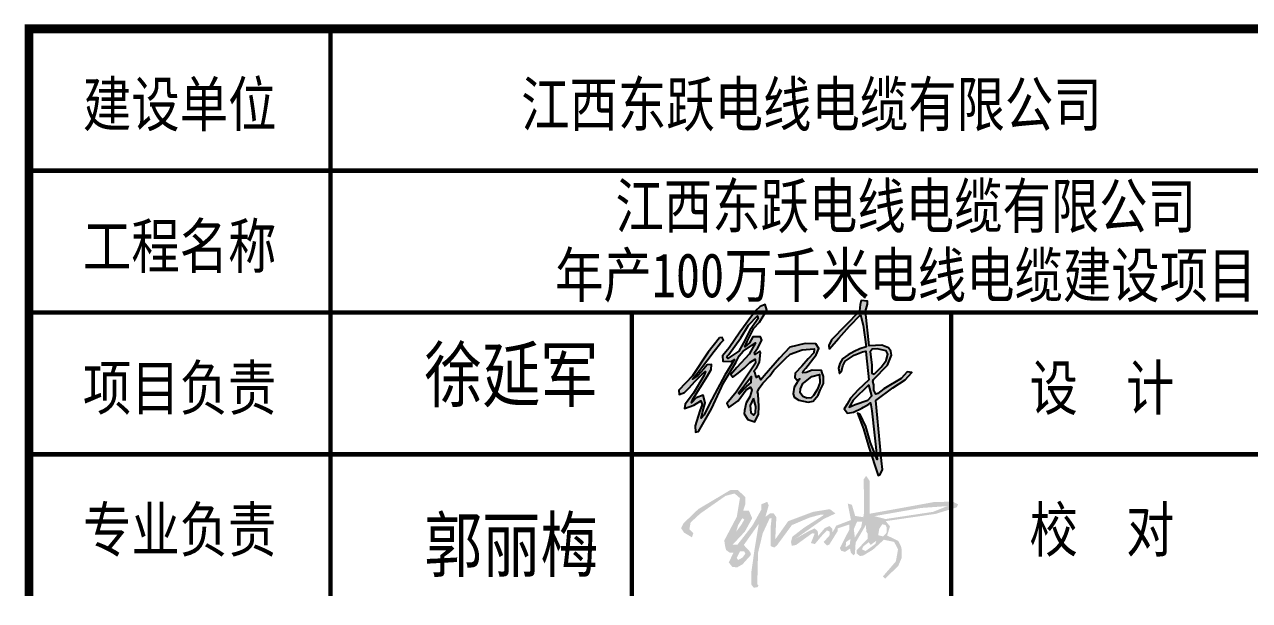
# Model space of a CAD drawing. Extents: x 7651907 to 8255021, y -2490714 to -1144618.
# Drawn here: x 7926246 to 7934880, y -1434138 to -1430076 of the extents above; entities that cross this region are included whole.
import ezdxf
from ezdxf.enums import TextEntityAlignment as Align

# ---------------------------------------------------------------- set-up
doc = ezdxf.new("R2010")
doc.units = 0
doc.header["$LTSCALE"] = 1000
doc.layers.get('0').update_dxf_attribs({"linetype": 'CONTINUOUS'})
for name, color, linetype in [('0_0_0', 3, 'CONTINUOUS'), ('图框', 4, 'CONTINUOUS'), ('图框文字', 7, 'CONTINUOUS')]:
    doc.layers.add(name, color=color, linetype=linetype)
doc.styles.add('宋体', font='', dxfattribs={"width": 0.8})
doc.styles.get('宋体').set_extended_font_data('SimSun')

# ---------------------------------------------------------------- blocks, each defined once
blk = doc.blocks.new('新块265985658514')
at = {"layer": '0_0_0'}
h = blk.add_hatch(color=256, dxfattribs=at)
h.paths.add_polyline_path([(90588.5, 35278), (90611.8, 35312.4), (90681.5, 35380.2), (90709.1, 35405.9), (90778.2, 35431.6), (90849.7, 35437.7), (90847.3, 35414.4), (90814.3, 35379.6), (90776.3, 35335), (90738.4, 35295.2), (90736, 35268.3), (90748.8, 35253.7), (90765.9, 35261.6), (90748.8, 35239.6), (90731.7, 35211.5), (90726.8, 35173.6), (90731.1, 35153.4), (90759.2, 35136.3), (90814.9, 35123.9), (90844.3, 35129.4), (90872.4, 35164.9), (90884.6, 35193.6), (90904.8, 35233.9), (90904.2, 35274.9), (90896.2, 35296.3), (90892.6, 35309.7), (90836.9, 35312.2), (90803.3, 35298.7), (90782.5, 35295.7), (90784.3, 35306.7), (90799.6, 35324.4), (90862, 35401.8), (90876.7, 35439.1), (90858.3, 35466), (90795.9, 35469), (90707.3, 35448.2), (90646.1, 35382.8), (90554.9, 35279.3), (90535.9, 35256.1), (90523.7, 35278.1), (90509.6, 35268.3), (90503.5, 35294.6), (90494.9, 35305.6), (90511.4, 35323.9), (90527.9, 35359.4), (90534.7, 35415), (90530.4, 35424.2), (90501, 35404.6), (90498.6, 35415), (90518.2, 35444.3), (90541.9, 35488.6), (90534, 35508.8), (90489.3, 35507.6), (90469.7, 35472.7), (90442.2, 35450.1), (90457.5, 35484.3), (90496, 35558.3), (90527.8, 35594.4), (90570.7, 35665.3), (90560.9, 35698.3), (90532.1, 35686.1), (90503.4, 35657.9), (90449.6, 35586.4), (90412.9, 35536.3), (90349.9, 35444), (90310.7, 35396.9), (90312.6, 35364.5), (90359.7, 35363.3), (90381.7, 35375.5), (90324.8, 35283.4), (90282.3, 35202.4), (90233.3, 35110.9), (90202.5, 35048.7), (90185.8, 35030.8), (90194.5, 35063.7), (90208.8, 35120.1), (90198.4, 35165.8), (90157.1, 35149), (90129.4, 35119.8), (90136.2, 35142.2), (90223.6, 35279), (90245.2, 35316.8), (90246.4, 35345.1), (90221.8, 35343.9), (90200.7, 35319.8), (90166.4, 35280.8), (90134.5, 35259.1), (90176.6, 35310.8), (90261.3, 35423.3), (90299.1, 35469.9), (90316.5, 35489), (90309.2, 35504.3), (90293, 35503), (90227.1, 35417.3), (90135.8, 35279.5), (90055.5, 35194.4), (90056.9, 35168.8), (90087.3, 35181.3), (90113.6, 35206.9), (90150.3, 35247.7), (90192.5, 35289.2), (90211.9, 35305.1), (90202.2, 35278.8), (90141.3, 35177.1), (90092.1, 35111.9), (90088.7, 35087), (90142.6, 35107.1), (90183.5, 35131.3), (90192.5, 35109.8), (90177.9, 35072.5), (90150.9, 34985.3), (90151.6, 34947.3), (90171, 34950.8), (90245.8, 35085.6), (90317, 35237.8), (90389.1, 35357.7), (90409.2, 35397.2), (90432.1, 35423.4), (90505.4, 35472.6), (90467.4, 35405.5), (90396.1, 35328), (90360.8, 35286.5), (90371.2, 35271.3), (90403.7, 35294.1), (90439, 35324.5), (90471.5, 35356.4), (90503.3, 35377.1), (90504, 35353.6), (90390.5, 35182.7), (90335.9, 35116.8), (90348.3, 35091.9), (90403.7, 35132.1), (90450.8, 35195.7), (90475.7, 35213), (90484, 35194.3), (90470.8, 35154.9), (90450.8, 35120.3), (90440.4, 35076), (90439, 35054.6), (90459.1, 35022.8), (90501.3, 35008.2), (90523.4, 35053.2), (90524.8, 35099.5), (90520.7, 35170.1), (90515.8, 35184.6), (90526.9, 35206.8), (90548.3, 35235.1)])
h.paths.add_polyline_path([(90478.6, 35239.6), (90454, 35217.6), (90410.7, 35173.8), (90409.3, 35172.4), (90404.1, 35177.6), (90430.4, 35208), (90480.6, 35275)], flags=16)
h.paths.add_polyline_path([(90493.3, 35147.1), (90506.3, 35098), (90504.3, 35062.9), (90493.3, 35047.8), (90478.2, 35061.2), (90474.4, 35104.7)], flags=16)
h.paths.add_polyline_path([(90342.9, 35380.2), (90335.7, 35385.6), (90342.7, 35398.7), (90347.3, 35403.8), (90418.6, 35501.9), (90462.9, 35575.8), (90517.4, 35632.1), (90520.4, 35616.1), (90473.6, 35549.9), (90434, 35472.5), (90407.4, 35424.6)], flags=16)
h.paths.add_polyline_path([(90770.1, 35202.6), (90783.1, 35233.9), (90788.1, 35238), (90835.6, 35274.7), (90881.4, 35286.1), (90883, 35237.4), (90869.1, 35200.4), (90844.7, 35162.8), (90831.1, 35150.2), (90807.1, 35147), (90783.1, 35157.4), (90767.9, 35178.3)], flags=16)
h = blk.add_hatch(color=256, dxfattribs=at)
h.paths.add_polyline_path([(91018.2, 35337.3), (91030.9, 35365.4), (91084, 35400.6), (91134, 35418.9), (91153.7, 35424.5), (91155.8, 35402), (91170.6, 35255.3), (91107.9, 35196.9), (91062.2, 35147), (91042.3, 35112.2), (91026.4, 35083.9), (91045.8, 35060), (91080.1, 35066), (91128.9, 35087.8), (91139.8, 35093.8), (91171.2, 35112.7), (91181.1, 35119.7), (91187.6, 35072.4), (91219.9, 34786.4), (91180.6, 34884.8), (91153.8, 34980.2), (91120.5, 35051.8), (91104.5, 35060.3), (91138.9, 34967.7), (91170.2, 34858.8), (91224.5, 34693.7), (91237.4, 34698.7), (91249.8, 34727.5), (91244.8, 34778.3), (91236.9, 34864.3), (91211.5, 35134), (91310.6, 35207.9), (91384.2, 35256.1), (91422.5, 35298.4), (91395.1, 35301.9), (91361.3, 35263.6), (91258.4, 35202.5), (91223.5, 35175.1), (91212.6, 35170.6), (91199.7, 35194.5), (91200.7, 35225.8), (91193.7, 35244.7), (91198.7, 35256.6), (91280.2, 35342.1), (91304.5, 35400.9), (91299.1, 35422.8), (91286.6, 35444.2), (91247.8, 35459.6), (91172.2, 35454.6), (91151.3, 35658.2), (91161.8, 35699.5), (91163.3, 35717.4), (91125.4, 35720.8), (91119, 35697.5), (91115, 35659.2), (90951.8, 35489.5), (90935, 35457.6), (90937, 35436.3), (90994.2, 35500.6), (91056.4, 35571.3), (91121.4, 35637.8), (91136.4, 35576.3), (91154.3, 35449.2), (91117.5, 35436.6), (91083.7, 35421.9), (91048.5, 35402.5), (91016.5, 35379.3), (90999.6, 35351.4), (90993.2, 35323.6), (90999.2, 35293), (91010.1, 35303.5)])
h.paths.add_polyline_path([(91178.8, 35419.7), (91190.9, 35436.4), (91218.5, 35438), (91272.5, 35425.2), (91282.9, 35406.5), (91272.8, 35368.5), (91243.3, 35330.4), (91202.1, 35288.9), (91188.9, 35294.3), (91187.4, 35343.6)], flags=16)
h.paths.add_polyline_path([(91170.3, 35226.5), (91187.6, 35162.1), (91164.3, 35135.3), (91089.9, 35110.7), (91055.3, 35095.6), (91079.1, 35136.2)], flags=16)
for points in [[(90293, 35503), (90227.1, 35417.3), (90135.8, 35279.5), (90055.5, 35194.4), (90056.9, 35168.8), (90087.3, 35181.3), (90113.6, 35206.9), (90150.3, 35247.7), (90192.5, 35289.2), (90211.9, 35305.1), (90202.2, 35278.8), (90141.3, 35177.1), (90092.1, 35111.9), (90088.7, 35087), (90142.6, 35107.1), (90183.5, 35131.3), (90192.5, 35109.8), (90177.9, 35072.5), (90150.9, 34985.3), (90151.6, 34947.3), (90171, 34950.8), (90245.8, 35085.6), (90317, 35237.8), (90389.1, 35357.7), (90409.2, 35397.2), (90432.1, 35423.4), (90505.4, 35472.6), (90467.4, 35405.5), (90396.1, 35328), (90360.8, 35286.5), (90371.2, 35271.3), (90403.7, 35294.1), (90439, 35324.5), (90471.5, 35356.4), (90503.3, 35377.1), (90504, 35353.6), (90390.5, 35182.7), (90335.9, 35116.8), (90348.3, 35091.9), (90403.7, 35132.1), (90450.8, 35195.7), (90475.7, 35213), (90484, 35194.3), (90470.8, 35154.9), (90450.8, 35120.3), (90440.4, 35076), (90439, 35054.6), (90459.1, 35022.8), (90501.3, 35008.2), (90523.4, 35053.2), (90524.8, 35099.5), (90520.7, 35170.1), (90515.8, 35184.6), (90526.9, 35206.8), (90548.3, 35235.1), (90588.5, 35278), (90611.8, 35312.4), (90681.5, 35380.2), (90709.1, 35405.9), (90778.2, 35431.6), (90849.7, 35437.7), (90847.3, 35414.4), (90814.3, 35379.6), (90776.3, 35335), (90738.4, 35295.2), (90736, 35268.3), (90748.8, 35253.7), (90765.9, 35261.6), (90748.8, 35239.6), (90731.7, 35211.5), (90726.8, 35173.6), (90731.1, 35153.4), (90759.2, 35136.3), (90814.9, 35123.9), (90844.3, 35129.4), (90872.4, 35164.9), (90884.6, 35193.6), (90904.8, 35233.9), (90904.2, 35274.9), (90896.2, 35296.3), (90892.6, 35309.7), (90836.9, 35312.2), (90803.3, 35298.7), (90782.5, 35295.7), (90784.3, 35306.7), (90799.6, 35324.4), (90862, 35401.8), (90876.7, 35439.1), (90858.3, 35466), (90795.9, 35469), (90707.3, 35448.2), (90646.1, 35382.8), (90554.9, 35279.3), (90535.9, 35256.1), (90523.7, 35278.1), (90509.6, 35268.3), (90503.5, 35294.6), (90494.9, 35305.6), (90511.4, 35323.9), (90527.9, 35359.4), (90534.7, 35415), (90530.4, 35424.2), (90501, 35404.6), (90498.6, 35415), (90518.2, 35444.3), (90541.9, 35488.6), (90534, 35508.8), (90489.3, 35507.6), (90469.7, 35472.7), (90442.2, 35450.1), (90457.5, 35484.3), (90496, 35558.3), (90527.8, 35594.4), (90570.7, 35665.3), (90560.9, 35698.3), (90532.1, 35686.1), (90503.4, 35657.9), (90449.6, 35586.4), (90412.9, 35536.3), (90349.9, 35444), (90310.7, 35396.9), (90312.6, 35364.5), (90359.7, 35363.3), (90381.7, 35375.5), (90324.8, 35283.4), (90282.3, 35202.4), (90233.3, 35110.9), (90202.5, 35048.7), (90185.8, 35030.8), (90194.5, 35063.7), (90208.8, 35120.1), (90198.4, 35165.8), (90157.1, 35149), (90129.4, 35119.8), (90136.2, 35142.2), (90223.6, 35279), (90245.2, 35316.8), (90246.4, 35345.1), (90221.8, 35343.9), (90200.7, 35319.8), (90166.4, 35280.8), (90134.5, 35259.1), (90176.6, 35310.8), (90261.3, 35423.3), (90299.1, 35469.9), (90316.5, 35489), (90309.2, 35504.3), (90293, 35503)], [(90937, 35436.3), (90994.2, 35500.6), (91056.4, 35571.3), (91121.4, 35637.8), (91136.4, 35576.3), (91154.3, 35449.2), (91117.5, 35436.6), (91083.7, 35421.9), (91048.5, 35402.5), (91016.5, 35379.3), (90999.6, 35351.4), (90993.2, 35323.6), (90999.2, 35293), (91010.1, 35303.5), (91018.2, 35337.3), (91030.9, 35365.4), (91084, 35400.6), (91134, 35418.9), (91153.7, 35424.5), (91155.8, 35402), (91170.6, 35255.3), (91107.9, 35196.9), (91062.2, 35147), (91042.3, 35112.2), (91026.4, 35083.9), (91045.8, 35060), (91080.1, 35066), (91128.9, 35087.8), (91139.8, 35093.8), (91171.2, 35112.7), (91181.1, 35119.7), (91187.6, 35072.4), (91219.9, 34786.4), (91180.6, 34884.8), (91153.8, 34980.2), (91120.5, 35051.8), (91104.5, 35060.3), (91138.9, 34967.7), (91170.2, 34858.8), (91224.5, 34693.7), (91237.4, 34698.7), (91249.8, 34727.5), (91244.8, 34778.3), (91236.9, 34864.3), (91211.5, 35134), (91310.6, 35207.9), (91384.2, 35256.1), (91422.5, 35298.4), (91395.1, 35301.9), (91361.3, 35263.6), (91258.4, 35202.5), (91223.5, 35175.1), (91212.6, 35170.6), (91199.7, 35194.5), (91200.7, 35225.8), (91193.7, 35244.7), (91198.7, 35256.6), (91280.2, 35342.1), (91304.5, 35400.9), (91299.1, 35422.8), (91286.6, 35444.2), (91247.8, 35459.6), (91172.2, 35454.6), (91151.3, 35658.2), (91161.8, 35699.5), (91163.3, 35717.4), (91125.4, 35720.8), (91119, 35697.5), (91115, 35659.2), (90951.8, 35489.5), (90935, 35457.6), (90937, 35436.3)], [(90347.3, 35403.8), (90418.6, 35501.9), (90462.9, 35575.8), (90517.4, 35632.1), (90520.4, 35616.1), (90473.6, 35549.9), (90434, 35472.5), (90407.4, 35424.6), (90342.9, 35380.2), (90335.7, 35385.6), (90342.7, 35398.7), (90347.3, 35403.8)], [(91202.1, 35288.9), (91243.3, 35330.4), (91272.8, 35368.5), (91282.9, 35406.5), (91272.5, 35425.2), (91218.5, 35438), (91190.9, 35436.4), (91178.8, 35419.7), (91187.4, 35343.6), (91188.9, 35294.3), (91202.1, 35288.9)], [(90410.7, 35173.8), (90454, 35217.6), (90478.6, 35239.6), (90480.6, 35275), (90430.4, 35208), (90404.1, 35177.6), (90409.3, 35172.4), (90410.7, 35173.8)], [(90788.1, 35238), (90835.6, 35274.7), (90881.4, 35286.1), (90883, 35237.4), (90869.1, 35200.4), (90844.7, 35162.8), (90831.1, 35150.2), (90807.1, 35147), (90783.1, 35157.4), (90767.9, 35178.3), (90770.1, 35202.6), (90783.1, 35233.9), (90788.1, 35238)], [(91170.3, 35226.5), (91079.1, 35136.2), (91055.3, 35095.6), (91089.9, 35110.7), (91164.3, 35135.3), (91187.6, 35162.1), (91170.3, 35226.5)], [(90493.3, 35147.1), (90474.4, 35104.7), (90478.2, 35061.2), (90493.3, 35047.8), (90504.3, 35062.9), (90506.3, 35098), (90493.3, 35147.1)]]:
    blk.add_lwpolyline(points, dxfattribs=at)

msp = doc.modelspace()

# ---------------------------------------------------------------- hatches: boundary and pattern name
h = msp.add_hatch(color=256)
h.paths.add_polyline_path([(7932316.3, -1433578.4), (7932667.1, -1433527.4), (7932814.3, -1433482.4), (7932825.9, -1433461.1), (7932789.3, -1433441.1), (7932657.4, -1433443.8), (7932201.9, -1433526.4), (7932201.9, -1433293.9), (7932177.8, -1433259.4), (7932160.4, -1433283.7), (7932163.6, -1433513), (7932157.7, -1433550.8), (7932100.3, -1433541.8), (7932077.5, -1433463.2), (7932047.9, -1433454.9), (7932070.6, -1433570.8), (7931966.1, -1433610.8), (7931941.1, -1433659.2), (7931938.9, -1433632.8), (7931919.5, -1433613), (7931887.1, -1433626.8), (7931839.2, -1433682.9), (7931836.6, -1433649.2), (7931814.6, -1433629.8), (7931776.6, -1433647.5), (7931681.2, -1433701.5), (7931877.6, -1433563.7), (7931961.5, -1433524.2), (7931921.9, -1433494.1), (7931803.1, -1433513.1), (7931628.1, -1433579), (7931537, -1433707.7), (7931544.9, -1433551.3), (7931526.1, -1433523.6), (7931500.4, -1433523.6), (7931467.7, -1433548.4), (7931491, -1433467.4), (7931480.6, -1433442.5), (7931438, -1433460.3), (7931438, -1433498.9), (7931376.6, -1433608.7), (7931271.7, -1433743.3), (7931238, -1433743.3), (7931323.1, -1433652.3), (7931374.6, -1433558.3), (7931350.9, -1433503.8), (7931311.3, -1433503.8), (7931325.1, -1433461.3), (7931327.1, -1433409.8), (7931272.6, -1433358.4), (7931222.2, -1433358.4), (7930994.4, -1433493.9), (7930891.4, -1433592.9), (7930873.6, -1433628.5), (7930895.4, -1433660.2), (7930949.9, -1433692.8), (7930959.8, -1433664.1), (7930932.2, -1433634.9), (7930940.4, -1433588), (7931007.5, -1433526), (7931186.9, -1433400.2), (7931250.6, -1433383.6), (7931288, -1433416.2), (7931265.9, -1433548.3), (7931177.8, -1433715), (7931183.9, -1433756.7), (7931190.7, -1433782.2), (7931217.2, -1433801.5), (7931242.4, -1433801.5), (7931209.4, -1433870.2), (7931234.3, -1433900.8), (7931268.3, -1433904.9), (7931306, -1433883.5), (7931365.6, -1433816.8), (7931361.1, -1433796.4), (7931315.3, -1433746.9), (7931421.1, -1433597.3), (7931392.5, -1433768.5), (7931369, -1433934.3), (7931367.6, -1434025.1), (7931385.6, -1434048.2), (7931413.2, -1434043.8), (7931418.6, -1434031.6), (7931410.5, -1434024.1), (7931415.6, -1433802.1), (7931449, -1433664.3), (7931497.4, -1433559.6), (7931511.3, -1433559.6), (7931504.8, -1433617), (7931504.8, -1433754.4), (7931529.3, -1433764.6), (7931548.7, -1433750), (7931654.2, -1433606.4), (7931777.8, -1433554), (7931855.4, -1433533), (7931879.6, -1433533), (7931869, -1433542.5), (7931739.7, -1433624.9), (7931657, -1433688.8), (7931648.4, -1433725.2), (7931653.3, -1433752.4), (7931683.2, -1433746.9), (7931798.3, -1433663.3), (7931814.3, -1433667.7), (7931788.5, -1433733.3), (7931816.4, -1433740.5), (7931857.5, -1433690.8), (7931901.1, -1433643.9), (7931919.8, -1433652.1), (7931919.8, -1433678.9), (7931878.3, -1433725.5), (7931902.1, -1433750.7), (7931918.4, -1433743.5), (7931977.7, -1433647.6), (7931977.7, -1433629.2), (7932060, -1433602.4), (7932060, -1433636.6), (7931992.3, -1433768.8), (7932001.5, -1433787.2), (7932028.4, -1433795.7), (7932063.8, -1433772.2), (7932070.2, -1433800.4), (7932089, -1433819.8), (7932098.5, -1433810.6), (7932103.6, -1433729.6), (7932175.8, -1433605.5), (7932179.2, -1433653.1), (7932187.7, -1433665), (7932187.7, -1433704.9), (7932110.8, -1433782.4), (7932110.8, -1433805.9), (7932134.6, -1433824.9), (7932158.8, -1433820.2), (7932225.7, -1433779.5), (7932302.4, -1433709.8), (7932374.9, -1433725), (7932402.5, -1433776.8), (7932387.3, -1433862.3), (7932296.2, -1433968), (7932311.4, -1433983.8), (7932403.2, -1433895.5), (7932428.1, -1433838.2), (7932426.7, -1433764.3), (7932404, -1433717.8), (7932325.2, -1433679.9), (7932346, -1433616.4)])
h.paths.add_polyline_path([(7932291.2, -1433600.3), (7932314.7, -1433606.5), (7932322.8, -1433622.3), (7932322.8, -1433658.7), (7932297.9, -1433686.4), (7932262.5, -1433677.8), (7932270.2, -1433632.4)], flags=16)
h.paths.add_polyline_path([(7932236.2, -1433543.3), (7932564.3, -1433485.7), (7932751.4, -1433472.3), (7932649, -1433513), (7932314.7, -1433563.7)], flags=16)
h.paths.add_polyline_path([(7932142.3, -1433620.8), (7932097.9, -1433693.3), (7932090.7, -1433635.2), (7932113.5, -1433582.5), (7932149.9, -1433582.9)], flags=16)
h.paths.add_polyline_path([(7932249.1, -1433717.1), (7932243.3, -1433739.1), (7932173.4, -1433789.2), (7932148.1, -1433777.4), (7932158.1, -1433755.9), (7932195.8, -1433727.6), (7932209.6, -1433745.9), (7932231.3, -1433730)], flags=16)
h.paths.add_polyline_path([(7932065.6, -1433705.2), (7932064.4, -1433741.2), (7932032.9, -1433762.8), (7932036.7, -1433726)], flags=16)
h.paths.add_polyline_path([(7931318.4, -1433566.7), (7931302.3, -1433597.9), (7931261.8, -1433652.8), (7931275.6, -1433605.5), (7931304.4, -1433558.1)], flags=16)
h.paths.add_polyline_path([(7931326.3, -1433808.2), (7931305.7, -1433836), (7931274.6, -1433853.2), (7931265.6, -1433837), (7931288.5, -1433791), (7931318.5, -1433792)], flags=16)

# ---------------------------------------------------------------- linework, layer by layer
at = {"layer": '图框', "ltscale": 0.1}
msp.add_line((7928402.1, -1433107.1), (7930527.1, -1433107.1), dxfattribs=at)
at = {"layer": '图框', "ltscale": 0.1, "flags": 128}
for points, const_width in [([(7926277.1, -1434107.1), (7926277.1, -1430107.1), (7962027.1, -1430107.1)], 62.5), ([(7928402.1, -1430107.1), (7928402.1, -1434107.1)], 31.2), ([(7926277.1, -1431107.1), (7945652.1, -1431107.1)], 31.2), ([(7926277.1, -1432107.1), (7945652.1, -1432107.1)], 31.2), ([(7930527.1, -1432107.1), (7930527.1, -1434107.1)], 31.2), ([(7932777.1, -1432107.1), (7932777.1, -1434107.1)], 31.2), ([(7926277.1, -1433107.1), (7945652.1, -1433107.1)], 31.2)]:
    msp.add_lwpolyline(points, dxfattribs=dict(at, const_width=const_width))

# ---------------------------------------------------------------- block references
at = {"layer": '0_0_0', "xscale": 1.2, "yscale": 1.2, "zscale": 1.2}
msp.add_blockref('新块265985658514', (7822792, -1474888.3), dxfattribs=at)

# ---------------------------------------------------------------- texts
at = {"layer": '图框文字', "ltscale": 0.1, "style": '宋体', "width": 0.8}
for s, height, p in [('建设单位', 312.5, (7927339.6, -1430794.7)), ('江西东跃电线电缆有限公司', 312.5, (7931791.9, -1430794.7)), ('江西东跃电线电缆有限公司', 312.5, (7932456.5, -1431512.1)), ('工程名称', 312.5, (7927339.6, -1431794.7)), ('年产100万千米电线电缆建设项目', 312.5, (7932456.5, -1432000.1)), ('徐延军', 375, (7929677.1, -1432732.3)), ('项目负责', 312.5, (7927339.6, -1432794.7)), ('设  计', 312.5, (7933839.6, -1432794.7)), ('专业负责', 312.5, (7927339.6, -1433794.7)), ('校  对', 312.5, (7933839.6, -1433794.7)), ('郭丽梅', 375, (7929677.1, -1433932.3))]:
    msp.add_text(s, height=height, dxfattribs=at).set_placement(p, align=Align.CENTER)

doc.saveas('drawing.dxf')
